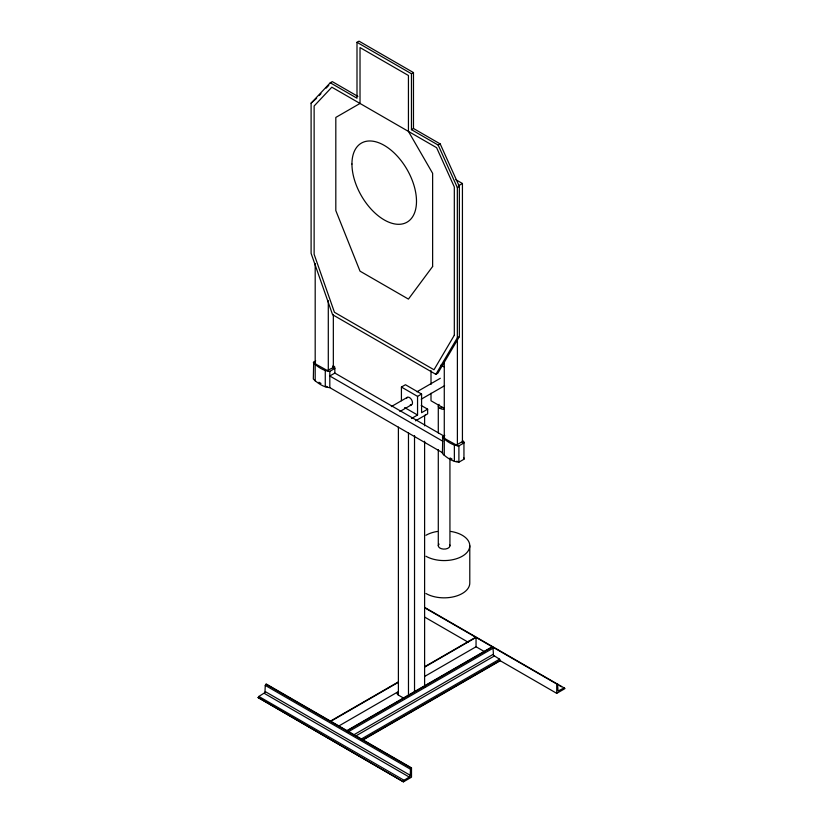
<?xml version="1.0" encoding="UTF-8"?>
<svg xmlns="http://www.w3.org/2000/svg" width="823" height="823" viewBox="0 0 823 823"><rect width="100%" height="100%" fill="white"/><g stroke="black" fill="none" stroke-linecap="round" stroke-linejoin="round"><path stroke-width="1.23" d="M315.188 362.892L315.939 364.208L327.317 370.515L333.336 367.552L332.585 366.245M444.276 437.425L445.037 438.741L456.405 445.048L462.516 441.519M258.206 697.616L258.875 696.443L264.965 692.585L265.263 685.394L266.271 684.026L411.5 767.88L411.5 777.19L403.435 781.85L258.206 697.616L403.435 781.85M403.435 781.469L404.103 780.297L410.193 776.439L410.492 769.238L411.5 767.88M467.978 641.724L468.657 641.333M475.036 637.64L475.715 637.249L424.719 666.692M315.693 360.855L313.326 362.696C317.493 366.832 323.748 371.091 329.807 371.338L334.848 368.426L334.642 366.801L333.336 365.803M444.78 435.388L442.424 437.229C446.591 441.365 452.845 445.624 458.905 445.871L463.946 442.959L464.285 442.29L462.433 440.336M442.764 436.55L442.424 453.535C446.591 457.66 452.845 461.929 458.905 462.176L463.946 459.265L463.74 457.629M435.861 374.331L457.341 337.821L459.357 336.658L459.357 186.43L440.202 143.922L413.475 128.491L411.459 129.653L411.459 73.761L356.997 42.312L356.997 98.215L330.27 82.784L311.104 103.163L311.104 253.391L332.585 314.705L435.861 374.331L437.877 373.169L459.357 336.658M316.608 98.297L311.104 103.163M319.221 95.519L320.96 93.657M326.186 88.102L328.799 85.325M356.997 42.312L359.013 41.15L413.475 72.589L413.475 128.491M330.27 82.784L332.286 81.621L357.892 96.404M411.459 73.761L413.475 72.589M411.459 129.653L438.186 145.085L440.202 143.922M458.401 185.823L462.433 183.498L462.433 442.98M457.341 337.821L457.341 187.593L459.357 186.43M444.482 436.385L334.848 373.086L329.807 375.998L442.764 441.21M401.418 400.729L401.418 387.057L405.451 384.732L421.582 394.052L421.582 412.683L427.641 409.185L427.641 413.846L415.533 420.831M391.326 406.583L407.344 397.334M416.942 391.789L440.315 378.292M401.418 387.057L417.549 396.377L421.582 394.052M399.875 411.521L411.623 404.741M421.222 399.196L444.595 385.709M411.5 418.506L417.549 415.008L417.549 396.377M439.996 408.383L442.054 407.19M398.137 682.041L329.807 721.493L330.486 721.102M330.507 721.473L398.445 682.246M425.049 666.887L476.044 637.444L476.044 646.765L425.049 676.208M338.572 726.133L398.445 691.567M346.956 730.608L492.185 646.765M493.193 648.123L347.964 731.976L347.285 730.803L492.514 646.95L492.998 647.454L493.491 655.324L499.571 659.182L500.25 660.735L362.778 740.103M353.509 734.98L493.193 654.326M355.618 736.081L494.201 656.075M360.999 739.188L499.571 659.182M361.678 740.361L500.25 660.355M424.802 607.858L556.729 684.026L557.541 683.79L558.035 691.083L564.125 687.915L564.794 688.686L556.729 693.347L500.189 660.704M442.764 452.856L329.807 387.643C323.748 387.396 317.493 383.137 313.326 379.002L313.676 362.027M456.405 461.353L457.393 461.302M326.021 386.337L327.317 386.82M455.88 179.712L462.433 183.498M440.984 365.073L444.317 366.996M444.317 408.445L431.005 400.76L431.005 393.229M421.181 405.461L427.641 409.185M404.638 407.56L417.549 415.008M318.964 382.253L320.98 383.425M450.078 457.958L452.094 459.121M424.699 607.415L564.794 688.306M559.259 685.487L561.471 686.763M424.802 617.178L468.04 642.135M475.797 646.621L484.665 651.744M397.293 692.709A4.31 2.49 0 0 0 398.394 695.096L404.443 698.583M265.932 684.222L411.171 768.065M265.263 685.394L410.492 769.238M265.263 691.598L410.492 775.441M264.255 693.347L409.484 777.19M258.875 696.443L404.103 780.297M438.186 145.085L457.341 187.593M556.729 684.026L556.729 693.347M469.789 545.752L469.789 583.023A25.678 14.824 0 0 1 453.936 596.716A25.678 14.824 0 0 1 425.954 593.496M463.946 442.959L463.946 459.265M458.905 445.871L458.905 462.176M457.393 339.271L457.393 445.891M454.368 444.996L454.368 461.302M449.934 458.565L449.934 545.752M444.276 361.246L444.276 455.479M438.289 406.006L438.289 432.929M438.289 449.595L438.289 545.752M431.005 370.617L431.005 384.434M424.606 425.851L424.606 415.594A4.31 2.49 0 0 0 425.707 414.483M424.606 441.231L424.606 687.4M414.525 435.521L414.525 691.937M408.475 432.96L408.475 695.785M398.394 427.137L398.394 695.096M334.848 368.426L334.848 373.086M333.336 314.489L333.336 368.447M329.807 371.338L329.807 387.643M328.295 300.704L328.295 371.358M325.27 370.463L325.27 386.769M315.188 263.586L315.188 363.787M315.188 364.64L315.188 380.946M406.562 398.445A4.28 2.469 60 0 1 411.623 399.803A4.28 2.469 60 0 1 410.266 404.865M449.739 544.877A5.823 3.364 0 0 1 443.35 549.085A5.823 3.364 0 0 1 439.071 544.075M450.757 531.432A25.678 14.824 0 0 1 466.343 553.159A25.678 14.824 0 0 1 425.954 556.235M425.954 535.269A25.678 14.824 0 0 1 437.466 531.432M444.111 409.37A5.823 3.364 0 0 1 439.071 404.319M454.317 335.239L433.999 369.764L334.447 312.287L314.129 254.307L314.129 106.013L331.834 87.187L436.612 147.677L454.317 186.955L454.317 335.239M432.631 266.498L408.434 299.099L360.021 271.158L335.815 210.595L335.815 117.432L360.021 103.451L360.021 47.559L408.434 75.5L408.434 131.402L432.631 173.324L432.631 266.498M351.946 164.014A45.646 26.346 60 0 0 400.359 224.237A45.646 26.346 60 0 0 400.359 159.693A45.646 26.346 60 0 0 351.946 164.014"/></g></svg>
